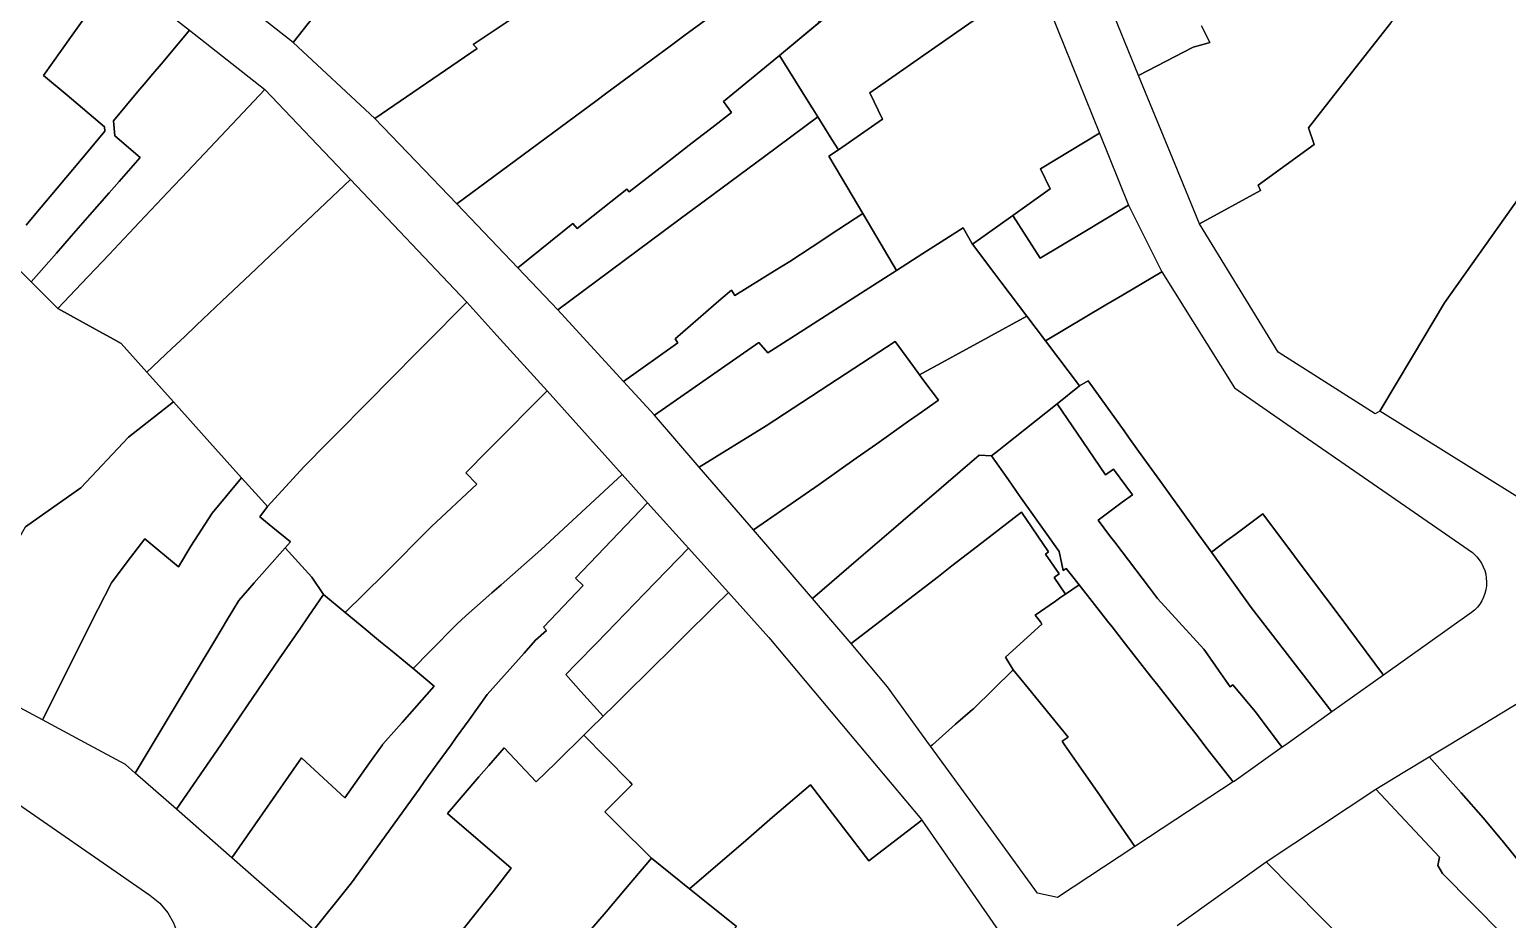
# Model space of a CAD drawing. Header units: metres. Extents: x 3 to 1005126, y 39 to 4383651.
# Drawn here: x 490633.2 to 490746, y 4371281.9 to 4371349.8 of the extents above; entities that cross this region are included whole.
import ezdxf

# ---------------------------------------------------------------- set-up
doc = ezdxf.new("R2010")
doc.units = ezdxf.units.M
doc.header["$MEASUREMENT"] = 0
doc.layers.add('TM_Llucmajor', color=7, linetype='Continuous')

msp = doc.modelspace()

# ---------------------------------------------------------------- linework, layer by layer
at = {"layer": 'TM_Llucmajor', "linetype": 'Continuous', "flags": 128}
for points in [[(490653.33, 4371348.81), (490648.74, 4371352.45), (490651.88, 4371356.37), (490654.59, 4371359.74), (490655.36, 4371360.7), (490659.53, 4371362.82), (490662.33, 4371364.23), (490666.47, 4371366.24), (490669.15, 4371367.53), (490669.64, 4371366.97), (490672.12, 4371364.16), (490669.55, 4371362.6), (490668.74, 4371362.11), (490667.28, 4371361.21), (490664.73, 4371359.66), (490663.34, 4371358.81), (490662.07, 4371358.03), (490659.22, 4371356.3), (490657.54, 4371354.17), (490653.33, 4371348.81)], [(490702.72, 4371357.93), (490701.31, 4371361.41), (490705.94, 4371364), (490710.03, 4371353.84), (490704.54, 4371350.01), (490701.19, 4371347.68), (490700.16, 4371346.96), (490697.31, 4371344.97), (490698.29, 4371342.96), (490694.92, 4371340.64), (490694.43, 4371341.42), (490693.35, 4371343.14), (490692.97, 4371343.75), (490692.87, 4371343.92), (490690.43, 4371347.83), (490695.05, 4371351.67), (490702.72, 4371357.93)], [(490665.81, 4371336.5), (490659.57, 4371343.03), (490667.36, 4371348.36), (490667.06, 4371348.66), (490670.8, 4371351.16), (490671.2, 4371351.41), (490674.35, 4371353.38), (490674.49, 4371353.47), (490674.77, 4371353.64), (490677.79, 4371355.49), (490682.34, 4371358.6), (490683.78, 4371359.67), (490684.27, 4371360.03), (490686.08, 4371361.38), (490688.21, 4371357.34), (490690.26, 4371354.6), (490688.05, 4371352.97), (490687.14, 4371352.29), (490683.22, 4371349.38), (490682.08, 4371348.54), (490679.2, 4371346.41), (490677.16, 4371344.9), (490676.52, 4371344.43), (490665.81, 4371336.5)], [(490693.05, 4371350.91), (490693.49, 4371350.37), (490690.43, 4371347.83), (490686.16, 4371344.31), (490686.78, 4371343.48), (490685.28, 4371342.32), (490684.1, 4371341.41), (490683.55, 4371340.98), (490681.65, 4371339.5), (490678.96, 4371337.43), (490678.78, 4371337.64), (490675, 4371334.62), (490674.68, 4371335.02), (490670.47, 4371331.62), (490665.81, 4371336.5), (490676.52, 4371344.43), (490677.16, 4371344.9), (490679.2, 4371346.41), (490682.08, 4371348.54), (490683.22, 4371349.38), (490687.14, 4371352.29), (490688.05, 4371352.97), (490690.26, 4371354.6), (490693.05, 4371350.91)], [(490697.31, 4371344.97), (490700.16, 4371346.96), (490701.19, 4371347.68), (490704.54, 4371350.01), (490710.03, 4371353.84), (490714.83, 4371341.91), (490710.33, 4371339.18), (490711.07, 4371337.65), (490708.24, 4371335.63), (490707.27, 4371334.94), (490705.15, 4371333.43), (490705.09, 4371333.51), (490704.43, 4371334.68), (490701.37, 4371332.72), (490699.36, 4371331.43), (490697.53, 4371334.52), (490696.79, 4371335.77), (490695.16, 4371338.52), (490694.2, 4371340.15), (490694.92, 4371340.64), (490698.29, 4371342.96), (490697.31, 4371344.97)], [(490635.38, 4371328.52), (490633.35, 4371330.55), (490635.28, 4371332.75), (490636.41, 4371334.05), (490637.83, 4371335.66), (490639.31, 4371337.36), (490640.06, 4371338.21), (490641.66, 4371340.04), (490639.73, 4371341.71), (490639.64, 4371342.85), (490641.5, 4371345.07), (490642.13, 4371345.83), (490642.48, 4371346.24), (490643.41, 4371347.35), (490645.43, 4371349.75), (490651.18, 4371345.23), (490647.42, 4371341.25), (490644.85, 4371338.53), (490644.2, 4371337.85), (490641.62, 4371335.12), (490640.82, 4371334.27), (490639.29, 4371332.65), (490637.19, 4371330.43), (490635.38, 4371328.52)], [(490673.53, 4371328.41), (490670.47, 4371331.62), (490674.68, 4371335.02), (490675, 4371334.62), (490678.78, 4371337.64), (490678.96, 4371337.43), (490681.65, 4371339.5), (490683.55, 4371340.98), (490684.1, 4371341.41), (490685.28, 4371342.32), (490686.78, 4371343.48), (490686.16, 4371344.31), (490690.43, 4371347.83), (490692.87, 4371343.92), (490692.97, 4371343.75), (490693.35, 4371343.14), (490689.28, 4371340.13), (490684.78, 4371336.79), (490682.95, 4371335.43), (490681.57, 4371334.4), (490673.53, 4371328.41)], [(490638.28, 4371326.93), (490635.38, 4371328.52), (490637.19, 4371330.43), (490639.29, 4371332.65), (490640.82, 4371334.27), (490641.62, 4371335.12), (490644.2, 4371337.85), (490644.85, 4371338.53), (490647.42, 4371341.25), (490651.18, 4371345.23), (490657.7, 4371338.37), (490651.1, 4371332.11), (490650.52, 4371331.56), (490647.89, 4371329.07), (490645.96, 4371327.24), (490645.04, 4371326.37), (490644.09, 4371325.46), (490642.18, 4371323.66), (490640.22, 4371325.86), (490639.64, 4371326.18), (490638.28, 4371326.93)], [(490678.53, 4371322.96), (490673.53, 4371328.41), (490681.57, 4371334.4), (490682.95, 4371335.43), (490684.78, 4371336.79), (490689.28, 4371340.13), (490693.35, 4371343.14), (490694.43, 4371341.42), (490694.92, 4371340.64), (490694.2, 4371340.15), (490695.16, 4371338.52), (490696.79, 4371335.77), (490694.29, 4371334.13), (490693.81, 4371333.82), (490692.92, 4371333.23), (490691.21, 4371332.11), (490690.06, 4371331.39), (490687.03, 4371329.51), (490686.77, 4371329.93), (490685.98, 4371329.27), (490682.47, 4371326.2), (490682.68, 4371325.9), (490678.53, 4371322.96)], [(490710.32, 4371332.36), (490708.24, 4371335.63), (490711.07, 4371337.65), (490710.33, 4371339.18), (490714.83, 4371341.91), (490717.05, 4371336.41), (490713.59, 4371334.33), (490710.32, 4371332.36)], [(490644.21, 4371321.41), (490642.18, 4371323.66), (490644.09, 4371325.46), (490645.04, 4371326.37), (490645.96, 4371327.24), (490647.89, 4371329.07), (490650.52, 4371331.56), (490651.1, 4371332.11), (490657.7, 4371338.37), (490666.59, 4371329.01), (490660.22, 4371322.59), (490659.66, 4371322.02), (490655.98, 4371318.3), (490654.14, 4371316.44), (490651.38, 4371313.41), (490650.71, 4371314.15), (490649.4, 4371315.61), (490647.41, 4371317.82), (490644.21, 4371321.41)], [(490680.9, 4371320.38), (490678.53, 4371322.96), (490682.68, 4371325.9), (490682.47, 4371326.2), (490685.98, 4371329.27), (490686.77, 4371329.93), (490687.03, 4371329.51), (490690.06, 4371331.39), (490691.21, 4371332.11), (490692.92, 4371333.23), (490693.81, 4371333.82), (490694.29, 4371334.13), (490696.79, 4371335.77), (490697.53, 4371334.52), (490699.36, 4371331.43), (490696.96, 4371329.89), (490696.34, 4371329.49), (490693.01, 4371327.36), (490691.3, 4371326.26), (490689.54, 4371325.13), (490688.86, 4371325.92), (490680.9, 4371320.38)], [(490706.86, 4371331.16), (490705.15, 4371333.43), (490707.27, 4371334.94), (490708.24, 4371335.63), (490710.32, 4371332.36), (490713.59, 4371334.33), (490717.05, 4371336.41), (490719.6, 4371331.33), (490716.59, 4371329.54), (490715.33, 4371328.79), (490710.72, 4371326.05), (490709.3, 4371327.93), (490707.32, 4371330.55), (490706.86, 4371331.16)], [(490684.31, 4371316.41), (490680.9, 4371320.38), (490688.86, 4371325.92), (490689.54, 4371325.13), (490691.3, 4371326.26), (490693.01, 4371327.36), (490696.34, 4371329.49), (490696.96, 4371329.89), (490699.36, 4371331.43), (490701.37, 4371332.72), (490704.43, 4371334.68), (490705.09, 4371333.51), (490705.15, 4371333.43), (490706.86, 4371331.16), (490707.32, 4371330.55), (490709.3, 4371327.93), (490706.31, 4371326.3), (490701.11, 4371323.47), (490700.64, 4371324.1), (490699.25, 4371325.99), (490694.2, 4371322.69), (490689.42, 4371319.57), (490684.31, 4371316.41)], [(490711.65, 4371324.81), (490710.72, 4371326.05), (490715.33, 4371328.79), (490716.59, 4371329.54), (490719.6, 4371331.33), (490721.94, 4371327.59), (490725.14, 4371322.47), (490730.38, 4371318.84), (490736.78, 4371314.4), (490743.28, 4371309.89), (490743.41, 4371309.78), (490743.62, 4371309.57), (490743.81, 4371309.33), (490743.97, 4371309.08), (490744.11, 4371308.81), (490744.22, 4371308.53), (490744.3, 4371308.25), (490744.34, 4371307.95), (490744.36, 4371307.65), (490744.35, 4371307.35), (490744.31, 4371307.05), (490744.23, 4371306.76), (490744.13, 4371306.48), (490744, 4371306.21), (490743.84, 4371305.96), (490743.66, 4371305.72), (490743.45, 4371305.5), (490743.22, 4371305.31), (490736.51, 4371300.54), (490733.11, 4371305.08), (490730.14, 4371309.04), (490729.71, 4371309.61), (490727.29, 4371312.84), (490725.15, 4371311.25), (490724.56, 4371310.81), (490723.37, 4371309.92), (490722.41, 4371311.26), (490721.06, 4371313.13), (490720.28, 4371314.22), (490719.43, 4371315.39), (490717.82, 4371317.64), (490717.06, 4371318.7), (490716.71, 4371319.18), (490713.97, 4371322.99), (490713.31, 4371322.61), (490711.65, 4371324.81)], [(490653.14, 4371310.71), (490651.78, 4371311.81), (490650.79, 4371312.61), (490651.38, 4371313.41), (490654.14, 4371316.44), (490655.98, 4371318.3), (490659.66, 4371322.02), (490660.22, 4371322.59), (490666.59, 4371329.01), (490668.88, 4371326.47), (490672.7, 4371322.23), (490668.39, 4371317.88), (490668.18, 4371317.68), (490666.5, 4371315.98), (490667.34, 4371315.12), (490663.86, 4371311.87), (490660.28, 4371308.25), (490657.3, 4371305.32), (490655.64, 4371306.7), (490654.77, 4371308.02), (490652.73, 4371310.26), (490653.14, 4371310.71)], [(490692.94, 4371306.39), (490688.44, 4371311.62), (490693.46, 4371315.09), (490696.29, 4371317.09), (490697.85, 4371318.19), (490700.28, 4371319.91), (490701.02, 4371320.44), (490702.55, 4371321.52), (490701.45, 4371323.01), (490701.11, 4371323.47), (490706.31, 4371326.3), (490709.3, 4371327.93), (490710.72, 4371326.05), (490711.65, 4371324.81), (490713.31, 4371322.61), (490711.6, 4371321.25), (490707.55, 4371318.02), (490707.15, 4371317.7), (490706.61, 4371317.27), (490705.65, 4371317.32), (490699.86, 4371312.34), (490699.3, 4371311.86), (490696.46, 4371309.42), (490692.94, 4371306.39)], [(490688.44, 4371311.62), (490684.31, 4371316.41), (490689.42, 4371319.57), (490694.2, 4371322.69), (490699.25, 4371325.99), (490700.64, 4371324.1), (490701.11, 4371323.47), (490701.45, 4371323.01), (490702.55, 4371321.52), (490701.02, 4371320.44), (490700.28, 4371319.91), (490697.85, 4371318.19), (490696.29, 4371317.09), (490693.46, 4371315.09), (490688.44, 4371311.62)], [(490658.45, 4371304.38), (490657.3, 4371305.32), (490660.28, 4371308.25), (490663.86, 4371311.87), (490667.34, 4371315.12), (490666.5, 4371315.98), (490668.18, 4371317.68), (490668.39, 4371317.88), (490672.7, 4371322.23), (490678.42, 4371315.86), (490672.23, 4371310.1), (490669.2, 4371307.44), (490668.5, 4371306.82), (490666.5, 4371305.07), (490665.81, 4371304.42), (490663.76, 4371302.34), (490662.48, 4371301.04), (490660.76, 4371302.47), (490660.01, 4371303.09), (490658.45, 4371304.38)], [(490717.35, 4371314.29), (490715.9, 4371316.27), (490715.29, 4371315.83), (490713.56, 4371318.38), (490711.6, 4371321.25), (490713.31, 4371322.61), (490713.97, 4371322.99), (490716.71, 4371319.18), (490717.06, 4371318.7), (490717.82, 4371317.64), (490719.43, 4371315.39), (490720.28, 4371314.22), (490721.06, 4371313.13), (490722.41, 4371311.26), (490723.37, 4371309.92), (490726.4, 4371305.71), (490727.88, 4371303.79), (490732.56, 4371297.73), (490729.04, 4371295.23), (490728.77, 4371295.04), (490728.63, 4371295.23), (490726.73, 4371297.75), (490725.02, 4371299.8), (490724.81, 4371299.65), (490723.91, 4371300.93), (490723.04, 4371302.17), (490722.79, 4371302.52), (490719.27, 4371306.4), (490718.65, 4371307.21), (490716.01, 4371310.68), (490715.61, 4371311.2), (490714.73, 4371312.36), (490716.58, 4371313.73), (490717.35, 4371314.29)], [(490634.21, 4371297.13), (490626.9, 4371301.05), (490629.82, 4371306.29), (490630.82, 4371308.09), (490631.3, 4371308.96), (490631.53, 4371309.38), (490632.91, 4371311.86), (490633.96, 4371312.6), (490637.14, 4371314.84), (490640.78, 4371318.69), (490644.21, 4371321.41), (490647.41, 4371317.82), (490649.4, 4371315.61), (490647.16, 4371312.9), (490645.53, 4371310.38), (490644.58, 4371308.8), (490642.02, 4371310.94), (490640.67, 4371309.19), (490639.47, 4371307.59), (490638.45, 4371305.56), (490634.21, 4371297.13)], [(490708.74, 4371314.23), (490707.89, 4371315.44), (490706.61, 4371317.27), (490707.15, 4371317.7), (490707.55, 4371318.02), (490711.6, 4371321.25), (490713.56, 4371318.38), (490715.29, 4371315.83), (490715.9, 4371316.27), (490717.35, 4371314.29), (490716.58, 4371313.73), (490714.73, 4371312.36), (490715.61, 4371311.2), (490716.01, 4371310.68), (490718.65, 4371307.21), (490719.27, 4371306.4), (490722.79, 4371302.52), (490723.04, 4371302.17), (490723.91, 4371300.93), (490724.81, 4371299.65), (490725.02, 4371299.8), (490726.73, 4371297.75), (490728.63, 4371295.23), (490728.77, 4371295.04), (490725.1, 4371292.43), (490725.04, 4371292.39), (490722.96, 4371295.05), (490722.82, 4371295.23), (490722.18, 4371296.05), (490721.34, 4371297.13), (490719.18, 4371299.89), (490718.94, 4371300.2), (490718.73, 4371300.47), (490716.83, 4371302.91), (490716.05, 4371303.9), (490715.8, 4371304.22), (490715.45, 4371304.66), (490713.29, 4371307.43), (490712.7, 4371308.18), (490712.3, 4371308.69), (490712.08, 4371308.52), (490711.77, 4371309.98), (490709.36, 4371313.34), (490708.74, 4371314.23)], [(490695.9, 4371302.95), (490692.94, 4371306.39), (490696.46, 4371309.42), (490699.3, 4371311.86), (490699.86, 4371312.34), (490705.65, 4371317.32), (490706.61, 4371317.27), (490707.89, 4371315.44), (490708.74, 4371314.23), (490709.36, 4371313.34), (490711.77, 4371309.98), (490712.08, 4371308.52), (490712.3, 4371308.69), (490712.7, 4371308.18), (490713.29, 4371307.43), (490712.24, 4371306.71), (490711.38, 4371307.99), (490711.75, 4371308.27), (490710.71, 4371309.78), (490710.94, 4371309.95), (490708.89, 4371312.97), (490705.54, 4371310.39), (490703.57, 4371308.87), (490702.55, 4371308.08), (490695.9, 4371302.95)], [(490637.74, 4371295.23), (490634.21, 4371297.13), (490638.45, 4371305.56), (490639.47, 4371307.59), (490640.67, 4371309.19), (490642.02, 4371310.94), (490644.58, 4371308.8), (490645.53, 4371310.38), (490647.16, 4371312.9), (490649.4, 4371315.61), (490650.71, 4371314.15), (490651.38, 4371313.41), (490650.79, 4371312.61), (490651.78, 4371311.81), (490653.14, 4371310.71), (490652.73, 4371310.26), (490651.33, 4371308.68), (490650.35, 4371307.59), (490649.18, 4371306.23), (490648.34, 4371304.82), (490647.35, 4371303.18), (490646.16, 4371301.19), (490642.59, 4371295.23), (490641.29, 4371293.07), (490640.54, 4371293.73), (490637.74, 4371295.23)], [(490701.88, 4371295.23), (490698.66, 4371299.66), (490695.9, 4371302.95), (490702.55, 4371308.08), (490703.57, 4371308.87), (490705.54, 4371310.39), (490708.89, 4371312.97), (490710.94, 4371309.95), (490710.71, 4371309.78), (490711.75, 4371308.27), (490711.38, 4371307.99), (490712.24, 4371306.71), (490711.9, 4371306.48), (490711.48, 4371306.19), (490709.93, 4371305.12), (490710.35, 4371304.6), (490710.45, 4371304.43), (490707.68, 4371301.92), (490708.26, 4371300.94), (490705.22, 4371297.98), (490705.14, 4371297.91), (490703.86, 4371296.79), (490702.09, 4371295.23), (490701.96, 4371295.12), (490701.88, 4371295.23)], [(490726.4, 4371305.71), (490723.37, 4371309.92), (490724.56, 4371310.81), (490725.15, 4371311.25), (490727.29, 4371312.84), (490729.71, 4371309.61), (490730.14, 4371309.04), (490733.11, 4371305.08), (490736.51, 4371300.54), (490732.56, 4371297.73), (490727.88, 4371303.79), (490726.4, 4371305.71)], [(490644.44, 4371290.3), (490641.29, 4371293.07), (490642.59, 4371295.23), (490646.16, 4371301.19), (490647.35, 4371303.18), (490648.34, 4371304.82), (490649.18, 4371306.23), (490650.35, 4371307.59), (490651.33, 4371308.68), (490652.73, 4371310.26), (490654.77, 4371308.02), (490655.64, 4371306.7), (490654.47, 4371304.98), (490653.89, 4371304.13), (490652.28, 4371301.78), (490649.84, 4371298.21), (490649.35, 4371297.49), (490647.82, 4371295.23), (490644.44, 4371290.3)], [(490675.29, 4371299.3), (490674.14, 4371300.6), (490674.93, 4371301.41), (490676.47, 4371302.99), (490680.15, 4371306.79), (490683.49, 4371310.23), (490686.55, 4371306.84), (490685.46, 4371305.77), (490683.03, 4371303.38), (490679.85, 4371300.24), (490679.42, 4371299.82), (490677.84, 4371298.26), (490676.97, 4371297.41), (490675.29, 4371299.3)], [(490648.66, 4371286.59), (490644.44, 4371290.3), (490647.82, 4371295.23), (490649.35, 4371297.49), (490649.84, 4371298.21), (490652.28, 4371301.78), (490653.89, 4371304.13), (490654.47, 4371304.98), (490655.64, 4371306.7), (490657.3, 4371305.32), (490658.45, 4371304.38), (490660.01, 4371303.09), (490660.76, 4371302.47), (490662.48, 4371301.04), (490664.1, 4371299.7), (490661.65, 4371296.92), (490661.22, 4371296.44), (490660.18, 4371295.27), (490660.16, 4371295.23), (490659.16, 4371293.85), (490657.28, 4371291.18), (490654.99, 4371293.3), (490653.98, 4371294.24), (490650.99, 4371289.95), (490648.66, 4371286.59)], [(490679.02, 4371292.39), (490677.17, 4371294.27), (490675.51, 4371295.96), (490675.99, 4371296.43), (490676.97, 4371297.41), (490677.84, 4371298.26), (490679.42, 4371299.82), (490679.85, 4371300.24), (490683.03, 4371303.38), (490685.46, 4371305.77), (490686.55, 4371306.84), (490689.63, 4371303.42), (490696.49, 4371295.23), (490701.26, 4371289.53), (490701.3, 4371289.47), (490697.25, 4371286.37), (490692.8, 4371292.18), (490689.9, 4371289.69), (490689.08, 4371288.98), (490687.86, 4371287.93), (490683.56, 4371284.24), (490680.67, 4371286.57), (490678.02, 4371289.2), (490677.45, 4371289.77), (490677.1, 4371290.12), (490679.19, 4371292.2), (490679.02, 4371292.39)], [(490708.26, 4371300.94), (490707.68, 4371301.92), (490710.45, 4371304.43), (490710.35, 4371304.6), (490709.93, 4371305.12), (490711.48, 4371306.19), (490711.9, 4371306.48), (490712.24, 4371306.71), (490713.29, 4371307.43), (490715.45, 4371304.66), (490715.8, 4371304.22), (490716.05, 4371303.9), (490716.83, 4371302.91), (490718.73, 4371300.47), (490718.94, 4371300.2), (490719.18, 4371299.89), (490721.34, 4371297.13), (490722.18, 4371296.05), (490722.82, 4371295.23), (490722.96, 4371295.05), (490725.04, 4371292.39), (490720.66, 4371289.52), (490717.53, 4371287.46), (490715.79, 4371290.01), (490714.88, 4371291.34), (490713.24, 4371293.7), (490712.17, 4371295.23), (490711.98, 4371295.5), (490712.44, 4371295.81), (490710.54, 4371298.14), (490709.43, 4371299.51), (490708.26, 4371300.94)], [(490706.54, 4371288.82), (490701.96, 4371295.12), (490702.09, 4371295.23), (490703.86, 4371296.79), (490705.14, 4371297.91), (490705.22, 4371297.98), (490708.26, 4371300.94), (490709.43, 4371299.51), (490710.54, 4371298.14), (490712.44, 4371295.81), (490711.98, 4371295.5), (490712.17, 4371295.23), (490713.24, 4371293.7), (490714.88, 4371291.34), (490715.79, 4371290.01), (490717.53, 4371287.46), (490711.63, 4371283.58), (490710.12, 4371283.9), (490706.54, 4371288.82)], [(490684.32, 4371283.63), (490683.56, 4371284.24), (490687.86, 4371287.93), (490689.08, 4371288.98), (490689.9, 4371289.69), (490692.8, 4371292.18), (490697.25, 4371286.37), (490701.3, 4371289.47), (490707.34, 4371280.74), (490695.91, 4371272.81), (490691.75, 4371276.29), (490687.54, 4371279.81), (490686.51, 4371280.67), (490687.14, 4371281.36), (490684.32, 4371283.63)], [(490673.34, 4371264.85), (490666.99, 4371270.44), (490670.41, 4371274.47), (490672.83, 4371277.32), (490673.84, 4371278.51), (490674.15, 4371278.88), (490675.75, 4371280.77), (490675.95, 4371281), (490677.2, 4371282.48), (490678.69, 4371284.24), (490680.67, 4371286.57), (490683.56, 4371284.24), (490684.32, 4371283.63), (490687.14, 4371281.36), (490686.51, 4371280.67), (490683.1, 4371276.93), (490683.26, 4371276.8), (490681.18, 4371274.16), (490680.15, 4371272.86), (490678.5, 4371270.92), (490676.81, 4371268.93), (490676.07, 4371268.06), (490673.34, 4371264.85)]]:
    msp.add_lwpolyline(points, close=True, dxfattribs=at)
for points in [[(490751.7, 4371343.84), (490743.69, 4371332.53), (490741.16, 4371328.95), (490738.71, 4371324.85), (490736.23, 4371320.68), (490736.23, 4371320.68), (490735.86, 4371320.49), (490728.46, 4371325.18), (490722.46, 4371334.98), (490727.11, 4371337.53), (490726.94, 4371337.93), (490731.22, 4371341.03), (490730.77, 4371342.32), (490734.06, 4371346.5), (490735.95, 4371348.9), (490737.06, 4371350.31), (490739.44, 4371353.32), (490739.66, 4371353.17), (490740.87, 4371354.68), (490743.1, 4371357.47), (490743.37, 4371357.81), (490746.58, 4371362.41)], [(490632.93, 4371352.76), (490633.36, 4371353.54), (490635.53, 4371357.52), (490639.87, 4371354.11), (490638.09, 4371351.62), (490636.36, 4371349.19), (490634.29, 4371346.3), (490636.09, 4371344.79), (490638.95, 4371342.38), (490638.98, 4371342.06), (490637.85, 4371340.71), (490635.34, 4371337.71), (490633.71, 4371335.77), (490632.96, 4371334.88)], [(490639.87, 4371354.11), (490645.43, 4371349.75), (490643.41, 4371347.35), (490642.48, 4371346.24), (490642.13, 4371345.83), (490641.5, 4371345.07), (490639.64, 4371342.85), (490639.73, 4371341.71), (490641.66, 4371340.04), (490640.06, 4371338.21), (490639.31, 4371337.36), (490637.83, 4371335.66), (490636.41, 4371334.05), (490635.28, 4371332.75), (490633.35, 4371330.55), (490631.89, 4371332.02)], [(490670.8, 4371351.16), (490667.06, 4371348.66), (490667.36, 4371348.36), (490659.57, 4371343.03), (490659.57, 4371343.03), (490653.33, 4371348.81), (490657.54, 4371354.17)], [(490632.96, 4371334.88), (490633.71, 4371335.77), (490635.34, 4371337.71), (490637.85, 4371340.71), (490638.98, 4371342.06), (490638.95, 4371342.38), (490636.09, 4371344.79), (490634.29, 4371346.3), (490636.36, 4371349.19), (490638.09, 4371351.62)], [(490722.62, 4371350.1), (490723.25, 4371348.81), (490722.81, 4371348.69), (490721.99, 4371348.46), (490717.82, 4371346.31), (490717.82, 4371346.31), (490715.44, 4371352.12)], [(490737.06, 4371350.31), (490735.95, 4371348.9), (490734.06, 4371346.5), (490730.77, 4371342.32), (490731.22, 4371341.03), (490726.94, 4371337.93), (490727.11, 4371337.53), (490722.46, 4371334.98), (490720.6, 4371339.52), (490720.6, 4371339.52), (490717.82, 4371346.31), (490721.99, 4371348.46), (490722.81, 4371348.69), (490723.25, 4371348.81), (490722.62, 4371350.1)], [(490751.41, 4371311.23), (490736.23, 4371320.68), (490738.71, 4371324.85), (490741.16, 4371328.95), (490743.69, 4371332.53), (490751.7, 4371343.84)], [(490631.89, 4371332.02), (490633.35, 4371330.55), (490635.38, 4371328.52), (490638.28, 4371326.93), (490639.64, 4371326.18), (490640.22, 4371325.86), (490642.18, 4371323.66), (490644.21, 4371321.41), (490640.78, 4371318.69), (490637.14, 4371314.84), (490633.96, 4371312.6), (490632.91, 4371311.86)], [(490654.91, 4371281.09), (490648.66, 4371286.59), (490650.99, 4371289.95), (490653.98, 4371294.24), (490654.99, 4371293.3), (490657.28, 4371291.18), (490659.16, 4371293.85), (490660.16, 4371295.23), (490660.18, 4371295.27), (490661.22, 4371296.44), (490661.65, 4371296.92), (490664.1, 4371299.7), (490662.48, 4371301.04), (490663.76, 4371302.34), (490665.81, 4371304.42), (490666.5, 4371305.07), (490668.5, 4371306.82), (490669.2, 4371307.44), (490672.23, 4371310.1), (490678.42, 4371315.86), (490680.37, 4371313.7), (490674.88, 4371307.93), (490675.46, 4371307.38), (490672.43, 4371304.19), (490672.67, 4371303.95), (490671.82, 4371303.2), (490670.95, 4371302.22), (490668.14, 4371299.07), (490666.76, 4371297.14), (490665.77, 4371295.77), (490665.38, 4371295.23), (490664.32, 4371293.77), (490663.33, 4371292.39), (490662.94, 4371291.85), (490657.78, 4371284.69), (490657.47, 4371284.3), (490654.91, 4371281.09)], [(490654.91, 4371281.09), (490657.47, 4371284.3), (490657.78, 4371284.69), (490662.94, 4371291.85), (490663.33, 4371292.39), (490664.32, 4371293.77), (490665.38, 4371295.23), (490665.77, 4371295.77), (490666.76, 4371297.14), (490668.14, 4371299.07), (490670.95, 4371302.22), (490671.82, 4371303.2), (490672.67, 4371303.95), (490672.43, 4371304.19), (490675.46, 4371307.38), (490674.88, 4371307.93), (490680.37, 4371313.7), (490683.49, 4371310.23), (490680.15, 4371306.79), (490676.47, 4371302.99), (490674.93, 4371301.41), (490674.14, 4371300.6), (490674.14, 4371300.6), (490675.29, 4371299.3), (490676.97, 4371297.41), (490675.99, 4371296.43), (490674.77, 4371295.23), (490674.29, 4371294.76), (490673.37, 4371293.85), (490671.88, 4371292.39), (490669.42, 4371294.98), (490668.27, 4371293.65), (490667.51, 4371292.78), (490665.1, 4371289.99), (490669.97, 4371285.8), (490668.58, 4371284.04), (490666.98, 4371282.01), (490661.59, 4371275.19)], [(490752.06, 4371280.72), (490750.32, 4371282.04), (490747.03, 4371286.1), (490746.4, 4371286.87), (490745.56, 4371287.91), (490745.5, 4371287.98), (490744.14, 4371289.63), (490742.42, 4371291.56), (490742.42, 4371291.56), (490739.98, 4371294.3), (490741.51, 4371295.23), (490746.82, 4371298.45), (490746.9, 4371298.49), (490750.45, 4371295.23), (490751.74, 4371294.04), (490755.25, 4371290.82), (490757.9, 4371288.37), (490760.78, 4371285.73), (490761.88, 4371284.82), (490763.85, 4371283.21), (490765.83, 4371281.58)], [(490661.59, 4371275.19), (490666.98, 4371282.01), (490668.58, 4371284.04), (490669.97, 4371285.8), (490665.1, 4371289.99), (490667.51, 4371292.78), (490668.27, 4371293.65), (490669.42, 4371294.98), (490671.88, 4371292.39), (490673.37, 4371293.85), (490674.29, 4371294.76), (490674.77, 4371295.23), (490675.51, 4371295.96), (490677.17, 4371294.27), (490679.02, 4371292.39), (490679.02, 4371292.39), (490679.19, 4371292.2), (490677.1, 4371290.12), (490677.45, 4371289.77), (490678.02, 4371289.2), (490680.67, 4371286.57), (490678.69, 4371284.24), (490677.2, 4371282.48), (490675.95, 4371281)], [(490747.9, 4371278.42), (490740.99, 4371285.39), (490740.64, 4371286), (490740.76, 4371286.64), (490735.91, 4371291.83), (490738, 4371293.1), (490739.98, 4371294.3), (490742.42, 4371291.56), (490744.14, 4371289.63), (490745.5, 4371287.98), (490745.56, 4371287.91), (490746.4, 4371286.87), (490747.03, 4371286.1), (490750.32, 4371282.04), (490752.06, 4371280.72)], [(490630.71, 4371291.85), (490642.4, 4371283.76), (490643.16, 4371283.14), (490643.78, 4371282.41), (490644.2, 4371281.63), (490644.51, 4371280.83), (490644.66, 4371279.94), (490644.65, 4371279.16), (490644.65, 4371279.16), (490641.77, 4371265.38), (490641.53, 4371264.97), (490641.11, 4371264.47), (490640.34, 4371263.83), (490639.78, 4371263.53), (490639.17, 4371263.36), (490638.47, 4371263.26), (490637.84, 4371263.29), (490636.95, 4371263.48), (490615.43, 4371270.97)], [(490738.02, 4371275.69), (490727.56, 4371286.28), (490735.91, 4371291.83), (490740.76, 4371286.64), (490740.64, 4371286), (490740.99, 4371285.39), (490747.9, 4371278.42)], [(490720.75, 4371281.44), (490727.56, 4371286.28), (490738.02, 4371275.69)]]:
    msp.add_lwpolyline(points, dxfattribs=at)

doc.saveas('drawing.dxf')
